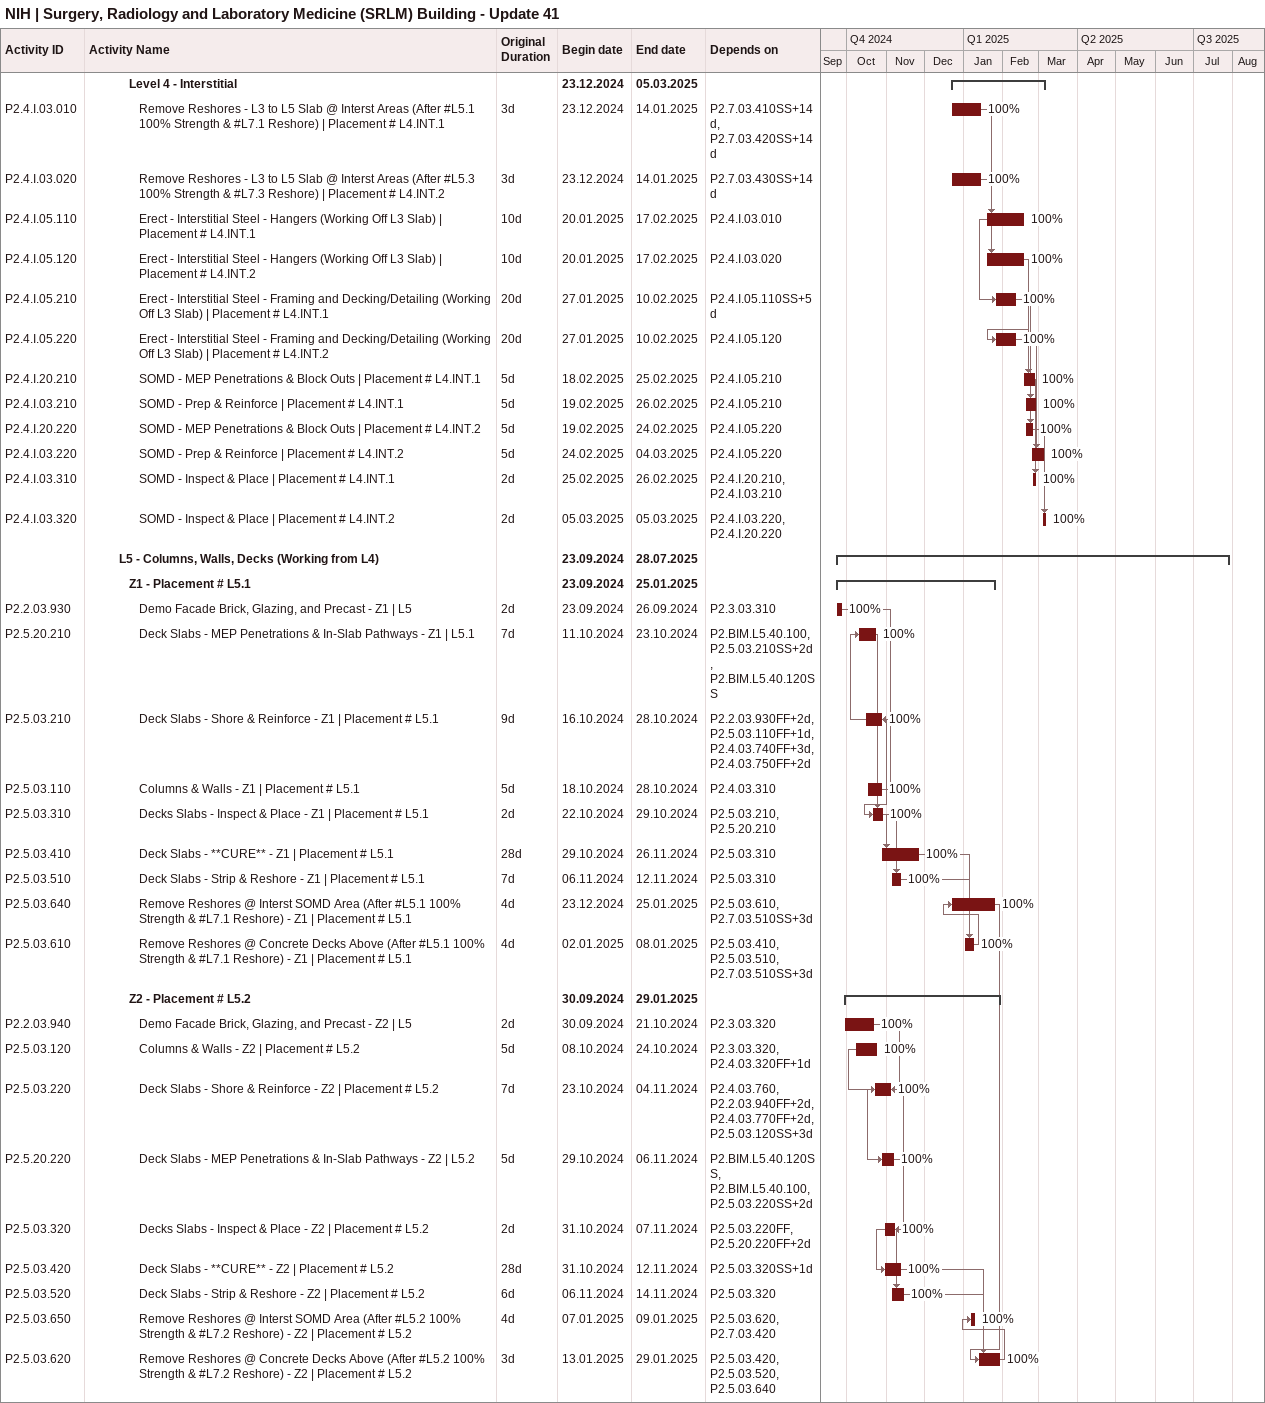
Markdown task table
NIH | Surgery, Radiology and Laboratory Medicine (SRLM) Building - Update 41

| ID | Level | Task | Original duration | Start | Finish | Predecessors | % complete |
|---|---|---|---|---|---|---|---|
|  | 5 | **Level 4 - Interstitial** |  | 2024-12-23 | 2025-03-05 |  |  |
| P2.4.I.03.010 | 6 | Remove Reshores - L3 to L5 Slab @ Interst Areas (After #L5.1 100% Strength & #L7.1 Reshore) \| Placement # L4.INT.1 | 3d | 2024-12-23 | 2025-01-14 | P2.7.03.410SS+14d, P2.7.03.420SS+14d | 100 |
| P2.4.I.03.020 | 6 | Remove Reshores - L3 to L5 Slab @ Interst Areas (After #L5.3 100% Strength & #L7.3 Reshore) \| Placement # L4.INT.2 | 3d | 2024-12-23 | 2025-01-14 | P2.7.03.430SS+14d | 100 |
| P2.4.I.05.110 | 6 | Erect - Interstitial Steel - Hangers (Working Off L3 Slab) \| Placement # L4.INT.1 | 10d | 2025-01-20 | 2025-02-17 | P2.4.I.03.010 | 100 |
| P2.4.I.05.120 | 6 | Erect - Interstitial Steel - Hangers (Working Off L3 Slab) \| Placement # L4.INT.2 | 10d | 2025-01-20 | 2025-02-17 | P2.4.I.03.020 | 100 |
| P2.4.I.05.210 | 6 | Erect - Interstitial Steel - Framing and Decking/Detailing (Working Off L3 Slab) \| Placement # L4.INT.1 | 20d | 2025-01-27 | 2025-02-10 | P2.4.I.05.110SS+5d | 100 |
| P2.4.I.05.220 | 6 | Erect - Interstitial Steel - Framing and Decking/Detailing (Working Off L3 Slab) \| Placement # L4.INT.2 | 20d | 2025-01-27 | 2025-02-10 | P2.4.I.05.120 | 100 |
| P2.4.I.20.210 | 6 | SOMD - MEP Penetrations & Block Outs \| Placement # L4.INT.1 | 5d | 2025-02-18 | 2025-02-25 | P2.4.I.05.210 | 100 |
| P2.4.I.03.210 | 6 | SOMD - Prep & Reinforce \| Placement # L4.INT.1 | 5d | 2025-02-19 | 2025-02-26 | P2.4.I.05.210 | 100 |
| P2.4.I.20.220 | 6 | SOMD - MEP Penetrations & Block Outs \| Placement # L4.INT.2 | 5d | 2025-02-19 | 2025-02-24 | P2.4.I.05.220 | 100 |
| P2.4.I.03.220 | 6 | SOMD - Prep & Reinforce \| Placement # L4.INT.2 | 5d | 2025-02-24 | 2025-03-04 | P2.4.I.05.220 | 100 |
| P2.4.I.03.310 | 6 | SOMD - Inspect & Place \| Placement # L4.INT.1 | 2d | 2025-02-25 | 2025-02-26 | P2.4.I.20.210, P2.4.I.03.210 | 100 |
| P2.4.I.03.320 | 6 | SOMD - Inspect & Place \| Placement # L4.INT.2 | 2d | 2025-03-05 | 2025-03-05 | P2.4.I.03.220, P2.4.I.20.220 | 100 |
|  | 4 | **L5 - Columns, Walls, Decks (Working from L4)** |  | 2024-09-23 | 2025-07-28 |  |  |
|  | 5 | **Z1 - Placement # L5.1** |  | 2024-09-23 | 2025-01-25 |  |  |
| P2.2.03.930 | 6 | Demo Facade Brick, Glazing, and Precast - Z1 \| L5 | 2d | 2024-09-23 | 2024-09-26 | P2.3.03.310 | 100 |
| P2.5.20.210 | 6 | Deck Slabs - MEP Penetrations & In-Slab Pathways - Z1 \| L5.1 | 7d | 2024-10-11 | 2024-10-23 | P2.BIM.L5.40.100, P2.5.03.210SS+2d, P2.BIM.L5.40.120SS | 100 |
| P2.5.03.210 | 6 | Deck Slabs - Shore & Reinforce - Z1 \| Placement # L5.1 | 9d | 2024-10-16 | 2024-10-28 | P2.2.03.930FF+2d, P2.5.03.110FF+1d, P2.4.03.740FF+3d, P2.4.03.750FF+2d | 100 |
| P2.5.03.110 | 6 | Columns & Walls - Z1 \| Placement # L5.1 | 5d | 2024-10-18 | 2024-10-28 | P2.4.03.310 | 100 |
| P2.5.03.310 | 6 | Decks Slabs - Inspect & Place - Z1 \| Placement # L5.1 | 2d | 2024-10-22 | 2024-10-29 | P2.5.03.210, P2.5.20.210 | 100 |
| P2.5.03.410 | 6 | Deck Slabs - **CURE** - Z1 \| Placement # L5.1 | 28d | 2024-10-29 | 2024-11-26 | P2.5.03.310 | 100 |
| P2.5.03.510 | 6 | Deck Slabs - Strip & Reshore - Z1 \| Placement # L5.1 | 7d | 2024-11-06 | 2024-11-12 | P2.5.03.310 | 100 |
| P2.5.03.640 | 6 | Remove Reshores @ Interst SOMD Area (After #L5.1 100% Strength & #L7.1 Reshore) - Z1 \| Placement # L5.1 | 4d | 2024-12-23 | 2025-01-25 | P2.5.03.610, P2.7.03.510SS+3d | 100 |
| P2.5.03.610 | 6 | Remove Reshores @ Concrete Decks Above (After #L5.1 100% Strength & #L7.1 Reshore) - Z1 \| Placement # L5.1 | 4d | 2025-01-02 | 2025-01-08 | P2.5.03.410, P2.5.03.510, P2.7.03.510SS+3d | 100 |
|  | 5 | **Z2 - Placement # L5.2** |  | 2024-09-30 | 2025-01-29 |  |  |
| P2.2.03.940 | 6 | Demo Facade Brick, Glazing, and Precast - Z2 \| L5 | 2d | 2024-09-30 | 2024-10-21 | P2.3.03.320 | 100 |
| P2.5.03.120 | 6 | Columns & Walls - Z2 \| Placement # L5.2 | 5d | 2024-10-08 | 2024-10-24 | P2.3.03.320, P2.4.03.320FF+1d | 100 |
| P2.5.03.220 | 6 | Deck Slabs - Shore & Reinforce - Z2 \| Placement # L5.2 | 7d | 2024-10-23 | 2024-11-04 | P2.4.03.760, P2.2.03.940FF+2d, P2.4.03.770FF+2d, P2.5.03.120SS+3d | 100 |
| P2.5.20.220 | 6 | Deck Slabs - MEP Penetrations & In-Slab Pathways - Z2 \| L5.2 | 5d | 2024-10-29 | 2024-11-06 | P2.BIM.L5.40.120SS, P2.BIM.L5.40.100, P2.5.03.220SS+2d | 100 |
| P2.5.03.320 | 6 | Decks Slabs - Inspect & Place - Z2 \| Placement # L5.2 | 2d | 2024-10-31 | 2024-11-07 | P2.5.03.220FF, P2.5.20.220FF+2d | 100 |
| P2.5.03.420 | 6 | Deck Slabs - **CURE** - Z2 \| Placement # L5.2 | 28d | 2024-10-31 | 2024-11-12 | P2.5.03.320SS+1d | 100 |
| P2.5.03.520 | 6 | Deck Slabs - Strip & Reshore - Z2 \| Placement # L5.2 | 6d | 2024-11-06 | 2024-11-14 | P2.5.03.320 | 100 |
| P2.5.03.650 | 6 | Remove Reshores @ Interst SOMD Area (After #L5.2 100% Strength & #L7.2 Reshore) - Z2 \| Placement # L5.2 | 4d | 2025-01-07 | 2025-01-09 | P2.5.03.620, P2.7.03.420 | 100 |
| P2.5.03.620 | 6 | Remove Reshores @ Concrete Decks Above (After #L5.2 100% Strength & #L7.2 Reshore) - Z2 \| Placement # L5.2 | 3d | 2025-01-13 | 2025-01-29 | P2.5.03.420, P2.5.03.520, P2.5.03.640 | 100 |
